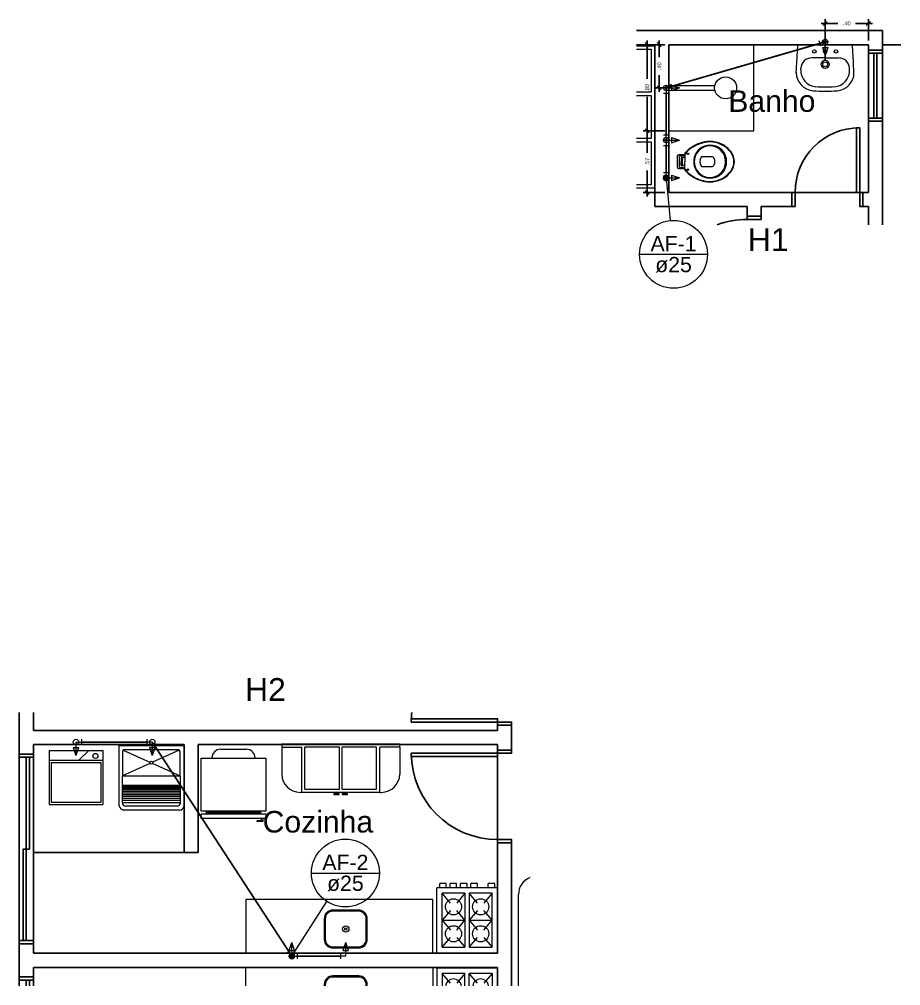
# Model space of a CAD drawing. Header units: inches. Extents: x -21 to 129, y -108 to 34.
# Drawn here: x -17.06 to -8.89, y -32.63 to -23.67 of the extents above; entities that cross this region are included whole.
import ezdxf

# ---------------------------------------------------------------- set-up
doc = ezdxf.new("R2010")
doc.units = ezdxf.units.IN
doc.header["$MEASUREMENT"] = 0
doc.linetypes.add('Dashed', pattern=[0.75, 0.5, -0.25])
for name, color, linetype, lineweight in [('AF-Colunas', 8, 'Continuous', 30), ('AF-Conexões detalhe', 8, 'Continuous', 20), ('AF-Indicação coluna', 5, 'Continuous', 20), ('AF-Textos coluna', 7, 'Continuous', 20), ('AF-Tubos detalhe', 170, 'Continuous', 30), ('DI-Detalhes', 6, 'Dashed', 30), ('xcota', 1, 'Continuous', 30), ('xEIXO', 3, 'Continuous', 30), ('XJANELAS E PORTAS', 4, 'Continuous', 30), ('xMOVEIS', 253, 'Continuous', 20), ('XPAREDE', 7, 'Continuous', 30), ('xPISO', 4, 'Continuous', 30), ('xTEXTO', 7, 'Continuous', 20)]:
    doc.layers.add(name, color=color, linetype=linetype, lineweight=lineweight)
doc.styles.add('Arial', font='arial.ttf')
doc.dimstyles.new('cota-25', dxfattribs={"dimtxt": 0.0375, "dimasz": 0.0375, "dimexe": 0.0375, "dimexo": 0.0375, "dimgap": 0.05, "dimtad": 0, "dimzin": 4, "dimdsep": 46, "dimtxsty": 'Arial', "dimblk": 'OBLIQUE', "dimcen": 0.0375, "dimdle": 0.0375, "dimclrd": 256, "dimclrt": 4, "dimadec": 0, "dimazin": 1, "dimtfac": 1, "dimtix": 1, "dimtofl": 0, "dimtmove": 0, "dimatfit": 3, "dimfxl": 0, "dimtolj": 1, "dimtzin": 0, "dimlwd": -1, "dimarcsym": 0})

# ---------------------------------------------------------------- blocks, each defined once
blk = doc.blocks.new('_Oblique')
at = {"color": 0, "linetype": 'ByBlock', "lineweight": -2}
blk.add_line((-0.5, -0.5), (0.5, 0.5), dxfattribs=at)
blk = doc.blocks.new('*D72')
at = {"layer": 'Defpoints', "color": 0, "transparency": 16777216}
for p in [(-11.0388, -23.9027), (-11.1273, -24.3032), (-11.0388, -24.3032)]:
    blk.add_point(p, dxfattribs=at)
at = {"layer": 'xcota', "color": 0, "lineweight": -2, "transparency": 16777216}
for p, q in [((-11.0763, -23.9027), (-11.1648, -23.9027)), ((-11.0763, -24.3032), (-11.1648, -24.3032))]:
    blk.add_line(p, q, dxfattribs=at)
at = {"layer": 'xcota', "transparency": 16777216}
for p, q in [((-11.1273, -23.8652), (-11.1273, -24.0201)), ((-11.1273, -24.3407), (-11.1273, -24.1857))]:
    blk.add_line(p, q, dxfattribs=at)
at = {"layer": 'xcota', "transparency": 16777216, "xscale": 0.0375, "yscale": 0.0375, "zscale": 0.0375}
for p, rotation in [((-11.1273, -23.9027), 90), ((-11.1273, -24.3032), 270)]:
    blk.add_blockref('_Oblique', p, dxfattribs=dict(at, rotation=rotation))
at = {"layer": 'xcota', "color": 4, "transparency": 16777216, "insert": (-11.1273, -24.1029), "char_height": 0.0375, "attachment_point": 5, "rotation": 90, "style": 'Arial'}
blk.add_mtext('\\A1;.40', dxfattribs=at)
blk = doc.blocks.new('*D73')
at = {"layer": 'Defpoints', "color": 0, "transparency": 16777216}
for p in [(-11.0388, -23.9027), (-11.2393, -24.7032), (-11.0388, -24.7032)]:
    blk.add_point(p, dxfattribs=at)
at = {"layer": 'xcota', "color": 0, "lineweight": -2, "transparency": 16777216}
for p, q in [((-11.0763, -23.9027), (-11.2768, -23.9027)), ((-11.0763, -24.7032), (-11.2768, -24.7032))]:
    blk.add_line(p, q, dxfattribs=at)
at = {"layer": 'xcota', "transparency": 16777216}
for p, q in [((-11.2393, -23.8652), (-11.2393, -24.2201)), ((-11.2393, -24.7407), (-11.2393, -24.3857))]:
    blk.add_line(p, q, dxfattribs=at)
at = {"layer": 'xcota', "transparency": 16777216, "xscale": 0.0375, "yscale": 0.0375, "zscale": 0.0375}
for p, rotation in [((-11.2393, -23.9027), 90), ((-11.2393, -24.7032), 270)]:
    blk.add_blockref('_Oblique', p, dxfattribs=dict(at, rotation=rotation))
at = {"layer": 'xcota', "color": 4, "transparency": 16777216, "insert": (-11.2393, -24.3029), "char_height": 0.0375, "attachment_point": 5, "rotation": 90, "style": 'Arial'}
blk.add_mtext('\\A1;.80', dxfattribs=at)
blk = doc.blocks.new('*D74')
at = {"layer": 'Defpoints', "color": 0, "transparency": 16777216}
for p in [(-11.2393, -24.7032), (-11.0388, -24.7032), (-11.0388, -25.2732)]:
    blk.add_point(p, dxfattribs=at)
at = {"layer": 'xcota', "color": 0, "lineweight": -2, "transparency": 16777216}
for p, q in [((-11.0763, -24.7032), (-11.2768, -24.7032)), ((-11.0763, -25.2732), (-11.2768, -25.2732))]:
    blk.add_line(p, q, dxfattribs=at)
at = {"layer": 'xcota', "transparency": 16777216}
for p, q in [((-11.2393, -24.6657), (-11.2393, -24.9053)), ((-11.2393, -25.3107), (-11.2393, -25.071))]:
    blk.add_line(p, q, dxfattribs=at)
at = {"layer": 'xcota', "transparency": 16777216, "xscale": 0.0375, "yscale": 0.0375, "zscale": 0.0375}
for p, rotation in [((-11.2393, -24.7032), 90), ((-11.2393, -25.2732), 270)]:
    blk.add_blockref('_Oblique', p, dxfattribs=dict(at, rotation=rotation))
at = {"layer": 'xcota', "color": 4, "transparency": 16777216, "insert": (-11.2393, -24.9882), "char_height": 0.0375, "attachment_point": 5, "rotation": 90, "style": 'Arial'}
blk.add_mtext('\\A1;.57', dxfattribs=at)
blk = doc.blocks.new('*D75')
at = {"layer": 'Defpoints', "color": 0, "transparency": 16777216}
for p in [(-9.589, -23.7051), (-9.589, -23.9027), (-9.1883, -23.9027)]:
    blk.add_point(p, dxfattribs=at)
at = {"layer": 'xcota', "transparency": 16777216}
for p, q in [((-9.6265, -23.7051), (-9.4715, -23.7051)), ((-9.1508, -23.7051), (-9.3059, -23.7051))]:
    blk.add_line(p, q, dxfattribs=at)
at = {"layer": 'xcota', "color": 0, "lineweight": -2, "transparency": 16777216}
for p, q in [((-9.589, -23.8652), (-9.589, -23.6676)), ((-9.1883, -23.8652), (-9.1883, -23.6676))]:
    blk.add_line(p, q, dxfattribs=at)
at = {"layer": 'xcota', "transparency": 16777216, "xscale": 0.0375, "yscale": 0.0375, "zscale": 0.0375, "rotation": 180}
blk.add_blockref('_Oblique', (-9.589, -23.7051), dxfattribs=at)
at = {"layer": 'xcota', "transparency": 16777216, "xscale": 0.0375, "yscale": 0.0375, "zscale": 0.0375}
blk.add_blockref('_Oblique', (-9.1883, -23.7051), dxfattribs=at)
at = {"layer": 'xcota', "color": 4, "transparency": 16777216, "insert": (-9.3887, -23.7051), "char_height": 0.0375, "attachment_point": 5, "style": 'Arial'}
blk.add_mtext('\\A1;.40', dxfattribs=at)

msp = doc.modelspace()

# ---------------------------------------------------------------- linework, layer by layer
at = {"layer": 'AF-Colunas', "linetype": 'Continuous', "const_width": 0.025}
for points in [[(-11.0513, -25.1382, 1), (-11.0763, -25.1382, 1)], [(-14.5236, -32.3555, 1), (-14.5486, -32.3555, 1)]]:
    msp.add_lwpolyline(points, format="xyb", close=True, dxfattribs=at)
at = {"layer": 'AF-Colunas', "linetype": 'Continuous'}
for centre in [(-11.0638, -25.1382), (-14.5361, -32.3555)]:
    msp.add_circle(centre, 0.025, dxfattribs=at)
at = {"layer": 'AF-Conexões detalhe', "linetype": 'Continuous'}
for p, q in [((-9.6301, -23.9155), (-9.644, -23.8675)), ((-9.589, -23.8777), (-9.6371, -23.8915)), ((-9.6138, -23.9277), (-9.5638, -23.9277)), ((-9.6138, -23.9277), (-9.5888, -24.0027)), ((-9.5888, -23.8777), (-9.5888, -24.0027)), ((-9.5638, -23.9277), (-9.5888, -24.0027)), ((-11.0638, -24.3032), (-11.0158, -24.2893)), ((-11.0227, -24.2653), (-11.0089, -24.3133)), ((-11.0138, -24.2782), (-11.0138, -24.3282)), ((-11.0138, -24.2782), (-10.9388, -24.3032)), ((-11.0895, -24.3532), (-11.0395, -24.3532)), ((-11.0638, -24.3032), (-11.0638, -24.3532)), ((-11.0638, -24.3032), (-10.9388, -24.3032)), ((-11.0138, -24.3282), (-10.9388, -24.3032)), ((-11.0895, -24.7382), (-11.0395, -24.7382)), ((-11.0638, -24.7882), (-11.0638, -24.7382)), ((-11.0638, -24.7882), (-11.0638, -24.8382)), ((-11.0638, -24.7882), (-10.9388, -24.7882)), ((-11.0138, -24.7632), (-11.0138, -24.8132)), ((-11.0138, -24.7632), (-10.9388, -24.7882)), ((-11.0138, -24.8132), (-10.9388, -24.7882)), ((-11.0881, -24.8382), (-11.0381, -24.8382)), ((-11.0881, -25.0882), (-11.0381, -25.0882)), ((-11.0638, -25.1382), (-11.0638, -25.0882)), ((-11.0638, -25.1382), (-10.9388, -25.1382)), ((-11.0138, -25.1132), (-11.0138, -25.1632)), ((-11.0138, -25.1132), (-10.9388, -25.1382)), ((-11.0138, -25.1632), (-10.9388, -25.1382)), ((-16.5385, -30.3706), (-16.4885, -30.3706)), ((-16.5385, -30.3706), (-16.5385, -30.4956)), ((-16.4885, -30.3456), (-16.4885, -30.3956)), ((-15.8805, -30.3456), (-15.8805, -30.3956)), ((-15.8305, -30.3706), (-15.8805, -30.3706)), ((-15.8305, -30.3706), (-15.8032, -30.4125)), ((-15.8305, -30.3706), (-15.8305, -30.4956)), ((-16.5643, -30.4206), (-16.5143, -30.4206)), ((-16.5643, -30.4206), (-16.5385, -30.4956)), ((-16.5143, -30.4206), (-16.5385, -30.4956)), ((-15.8552, -30.4206), (-15.8052, -30.4206)), ((-15.8552, -30.4206), (-15.8305, -30.4956)), ((-15.8052, -30.4206), (-15.8305, -30.4956)), ((-15.7822, -30.3988), (-15.8241, -30.4261)), ((-14.5611, -32.3056), (-14.5361, -32.2306)), ((-14.5611, -32.3056), (-14.5361, -32.2306)), ((-14.5361, -32.3556), (-14.5361, -32.2306)), ((-14.5111, -32.3056), (-14.5361, -32.2306)), ((-14.5361, -32.3556), (-14.5361, -32.2306)), ((-14.5111, -32.3056), (-14.5361, -32.2306)), ((-14.06, -32.3056), (-14.036, -32.2306)), ((-14.036, -32.3556), (-14.036, -32.2306)), ((-14.01, -32.3056), (-14.036, -32.2306)), ((-14.5843, -32.3274), (-14.5424, -32.3001)), ((-14.5361, -32.3556), (-14.5634, -32.3137)), ((-14.5611, -32.3056), (-14.5111, -32.3056)), ((-14.5611, -32.3056), (-14.5111, -32.3056)), ((-14.5361, -32.3556), (-14.4861, -32.3556)), ((-14.4861, -32.3306), (-14.4861, -32.3806)), ((-14.086, -32.3306), (-14.086, -32.3806)), ((-14.036, -32.3556), (-14.086, -32.3556)), ((-14.06, -32.3056), (-14.01, -32.3056))]:
    msp.add_line(p, q, dxfattribs=at)
for centre in [(-9.589, -23.8777), (-9.589, -23.8777), (-11.0638, -24.3032), (-11.0638, -24.3032), (-11.0638, -24.3032), (-11.0638, -24.3032), (-11.0638, -24.7882), (-11.0638, -24.7882), (-11.0638, -25.1382), (-11.0638, -25.1382), (-11.0638, -25.1382), (-16.5385, -30.3706), (-16.5385, -30.3706), (-15.8305, -30.3706), (-15.8305, -30.3706), (-15.8305, -30.3706), (-14.5361, -32.3556), (-14.5361, -32.3556), (-14.5361, -32.3556), (-14.5361, -32.3556), (-14.5361, -32.3556)]:
    msp.add_circle(centre, 0.025, dxfattribs=at)
at = {"layer": 'AF-Indicação coluna'}
for p, q in [((-11.0638, -25.1382), (-11.0257, -25.5334)), ((-11.3104, -25.847), (-10.6804, -25.847)), ((-14.3541, -31.5857), (-13.7241, -31.5857)), ((-14.536, -32.3555), (-14.21, -31.8504))]:
    msp.add_line(p, q, dxfattribs=at)
for centre in [(-10.9954, -25.847), (-14.0391, -31.5857)]:
    msp.add_circle(centre, 0.315, dxfattribs=at)
at = {"layer": 'AF-Tubos detalhe'}
for p, q in [((-11.0158, -24.2893), (-9.6371, -23.8915)), ((-11.0638, -24.7382), (-11.0638, -24.3532)), ((-11.0638, -25.0882), (-11.0638, -24.8382)), ((-15.8805, -30.3706), (-16.4885, -30.3706)), ((-14.5634, -32.3137), (-15.8032, -30.4125)), ((-14.5361, -32.3555), (-14.5361, -32.3556)), ((-14.4861, -32.3556), (-14.086, -32.3556))]:
    msp.add_line(p, q, dxfattribs=at)
at = {"layer": 'xEIXO'}
for p, q in [((-9.5888, -24.0477), (-9.5888, -23.8062)), ((-11.0638, -24.3032), (-9.5888, -23.8777)), ((-9.6138, -23.8777), (-9.5638, -23.8777)), ((-9.5888, -23.9027), (-9.5888, -23.8527)), ((-11.0638, -24.3282), (-11.0638, -24.2782)), ((-11.0888, -24.3032), (-11.0388, -24.3032)), ((-11.0888, -24.7882), (-11.0388, -24.7882)), ((-11.0638, -24.8132), (-11.0638, -24.7632)), ((-11.0888, -25.1382), (-11.0388, -25.1382)), ((-11.0638, -25.1632), (-11.0638, -25.1132))]:
    msp.add_line(p, q, dxfattribs=at)
at = {"layer": 'XJANELAS E PORTAS'}
for p, q in [((-9.1883, -23.9827), (-9.1883, -24.5832)), ((-9.0583, -23.9827), (-9.0583, -24.5832)), ((-17.064, -30.5126), (-17.064, -32.2131)), ((-16.934, -30.5126), (-16.934, -32.2131)), ((-17.064, -32.5781), (-17.064, -32.6306)), ((-16.934, -32.5781), (-16.934, -32.6306))]:
    msp.add_line(p, q, dxfattribs=at)
for points in [[(-9.0583, -23.9527), (-9.0583, -23.9827), (-9.1883, -23.9827), (-9.1883, -23.9527)], [(-9.1883, -24.6132), (-9.1883, -24.5832), (-9.0583, -24.5832), (-9.0583, -24.6132)], [(-9.8983, -25.2732), (-9.8683, -25.2732), (-9.8683, -25.4032), (-9.8983, -25.4032)], [(-9.2383, -25.4032), (-9.2683, -25.4032), (-9.2683, -25.2732), (-9.2383, -25.2732)], [(-10.3133, -25.4932), (-10.3133, -25.5232), (-10.1833, -25.5232), (-10.1833, -25.4932)], [(-12.498, -30.2151), (-12.498, -30.1851), (-12.628, -30.1851), (-12.628, -30.2151)], [(-12.498, -30.4451), (-12.498, -30.4751), (-12.628, -30.4751), (-12.628, -30.4451)], [(-17.064, -30.4826), (-17.064, -30.5126), (-16.934, -30.5126), (-16.934, -30.4826)], [(-12.628, -31.3051), (-12.628, -31.2751), (-12.498, -31.2751), (-12.498, -31.3051)], [(-16.934, -32.2431), (-16.934, -32.2131), (-17.064, -32.2131), (-17.064, -32.2431)], [(-17.064, -32.5481), (-17.064, -32.5781), (-16.934, -32.5781), (-16.934, -32.5481)], [(-16.969, -32.6306), (-16.969, -32.5781), (-16.999, -32.5781), (-16.999, -32.6306)]]:
    msp.add_lwpolyline(points, dxfattribs=at)
for points in [[(-9.1383, -23.9827), (-9.1383, -24.5832), (-9.1083, -24.5832), (-9.1083, -23.9827), (-9.1383, -23.9827), (-9.1383, -23.9827)], [(-9.2683, -25.2732), (-9.2983, -25.2732), (-9.2983, -24.6732), (-9.2683, -24.6732), (-9.2683, -25.2732), (-9.2683, -25.2732)], [(-12.628, -30.1851), (-12.628, -30.1551), (-13.4285, -30.1551), (-13.4285, -30.1851), (-12.628, -30.1851), (-12.628, -30.1851)], [(-16.999, -30.5126), (-16.999, -31.3631), (-16.969, -31.3631), (-16.969, -30.5126), (-16.999, -30.5126), (-16.999, -30.5126)], [(-12.628, -30.4751), (-12.628, -30.5051), (-13.4285, -30.5051), (-13.4285, -30.4751), (-12.628, -30.4751), (-12.628, -30.4751)], [(-17.029, -31.3631), (-17.029, -32.2131), (-16.999, -32.2131), (-16.999, -31.3631), (-17.029, -31.3631), (-17.029, -31.3631)]]:
    msp.add_lwpolyline(points, close=True, dxfattribs=at)
for centre, radius, start, end in [((-9.2683, -25.2732), 0.6001, 90, 180), ((-10.3133, -26.3232), 0.8001, 90, 110.38727), ((-12.628, -30.1851), 0.8001, 173.57756, 180)]:
    msp.add_arc(centre, radius, start, end, dxfattribs=at)
at = {"layer": 'XJANELAS E PORTAS', "color": 6, "linetype": 'Continuous'}
msp.add_arc((-12.628, -30.4751), 0.8001, 180, 270, dxfattribs=at)
at = {"layer": 'xMOVEIS'}
for p, q in [((-10.2508, -24.7032), (-10.2508, -23.9027)), ((-9.8508, -24.0652), (-9.8433, -23.9097)), ((-9.8383, -23.9052), (-9.5888, -23.9052)), ((-9.3398, -23.9052), (-9.5888, -23.9052)), ((-9.3268, -24.0652), (-9.3348, -23.9097)), ((-9.5988, -23.9652), (-9.5788, -23.9652)), ((-9.5888, -23.9552), (-9.5888, -23.9752)), ((-9.8563, -24.1697), (-9.8508, -24.0652)), ((-9.5888, -24.0252), (-9.7138, -24.0252)), ((-9.5888, -24.0252), (-9.4638, -24.0252)), ((-9.3213, -24.1697), (-9.3268, -24.0652)), ((-9.8563, -24.1612), (-9.8563, -24.1697)), ((-9.8148, -24.1347), (-9.8138, -24.1197)), ((-9.3633, -24.1347), (-9.3638, -24.1197)), ((-10.6133, -24.2832), (-11.0388, -24.2832)), ((-11.0388, -24.3232), (-10.6133, -24.3232)), ((-11.0388, -24.7032), (-10.2508, -24.7032)), ((-10.8903, -24.9137), (-10.8903, -24.9187)), ((-10.9603, -24.9367), (-10.9603, -24.9882)), ((-10.9603, -24.9882), (-10.9603, -25.0397)), ((-10.8903, -24.9257), (-10.9483, -24.9257)), ((-10.9418, -24.9432), (-10.9418, -24.9882)), ((-10.9418, -24.9882), (-10.9418, -25.0332)), ((-10.8903, -24.9357), (-10.9343, -24.9357)), ((-10.9253, -24.9567), (-10.9253, -24.9882)), ((-10.9253, -25.0197), (-10.9253, -24.9882)), ((-10.9138, -24.9527), (-10.9138, -24.9882)), ((-10.9138, -24.9882), (-10.9138, -25.0237)), ((-10.8983, -24.9522), (-10.9093, -24.9522)), ((-10.8903, -24.9187), (-10.8903, -24.9257)), ((-10.8903, -24.9257), (-10.8903, -24.9882)), ((-10.8903, -25.0507), (-10.8903, -24.9882)), ((-10.6403, -24.9437), (-10.7363, -24.9437)), ((-10.9483, -25.0507), (-10.8903, -25.0507)), ((-10.9343, -25.0407), (-10.8903, -25.0407)), ((-10.8983, -25.0242), (-10.9093, -25.0242)), ((-10.8903, -25.0507), (-10.8903, -25.0572)), ((-10.8903, -25.0572), (-10.8903, -25.0627)), ((-10.7363, -25.0327), (-10.6403, -25.0327)), ((-16.7885, -30.4491), (-16.7885, -30.9496)), ((-16.7885, -30.4491), (-16.2885, -30.4491)), ((-16.4205, -30.4491), (-16.5105, -30.5391)), ((-16.2885, -30.4491), (-16.2885, -30.9496)), ((-16.1375, -30.4021), (-15.5375, -30.4021)), ((-16.1375, -30.9641), (-16.1375, -30.4021)), ((-16.1005, -30.4461), (-15.8525, -30.5576)), ((-15.58, -30.4466), (-15.8275, -30.5576)), ((-15.5375, -30.4021), (-15.5375, -30.9651)), ((-15.197, -30.4381), (-14.9565, -30.4381)), ((-14.6295, -30.3876), (-13.535, -30.3876)), ((-14.6295, -30.3876), (-14.6295, -30.4176)), ((-14.6295, -30.4176), (-14.4445, -30.4176)), ((-14.6295, -30.4176), (-14.6295, -30.6676)), ((-14.4445, -30.8376), (-14.4445, -30.4176)), ((-14.4145, -30.8076), (-14.4145, -30.4176)), ((-14.0945, -30.4176), (-14.4145, -30.4176)), ((-14.0945, -30.8076), (-14.0945, -30.4176)), ((-14.07, -30.8076), (-14.07, -30.4176)), ((-13.75, -30.4176), (-14.07, -30.4176)), ((-13.75, -30.8076), (-13.75, -30.4176)), ((-13.535, -30.4176), (-13.72, -30.4176)), ((-13.72, -30.8376), (-13.72, -30.4176)), ((-13.535, -30.4176), (-13.535, -30.3876)), ((-13.535, -30.4176), (-13.535, -30.6676)), ((-16.7685, -30.5591), (-16.7685, -30.9296)), ((-16.3085, -30.5591), (-16.3085, -30.9296)), ((-15.377, -31.0111), (-15.377, -30.5211)), ((-15.377, -30.5211), (-14.7765, -30.5211)), ((-15.277, -30.5211), (-15.277, -30.5181)), ((-14.7765, -30.5211), (-14.7765, -31.0111)), ((-15.853, -30.5691), (-16.1075, -30.6831)), ((-15.827, -30.5691), (-15.5725, -30.6831)), ((-15.5725, -30.7746), (-16.1075, -30.7746)), ((-15.5725, -30.7846), (-16.1075, -30.7846)), ((-15.5725, -30.7946), (-16.1075, -30.7946)), ((-15.5725, -30.8046), (-16.1075, -30.8046)), ((-15.5725, -30.8146), (-16.1075, -30.8146)), ((-15.5725, -30.8296), (-16.1075, -30.8296)), ((-14.4145, -30.8076), (-14.0945, -30.8076)), ((-14.07, -30.8076), (-13.75, -30.8076)), ((-15.5725, -30.8446), (-16.1075, -30.8446)), ((-15.5725, -30.8596), (-16.1075, -30.8596)), ((-15.5725, -30.8746), (-16.1075, -30.8746)), ((-15.5725, -30.8946), (-16.1075, -30.8946)), ((-15.5725, -30.9146), (-16.1075, -30.9146)), ((-14.4445, -30.8376), (-14.4595, -30.8376)), ((-13.72, -30.8376), (-14.4445, -30.8376)), ((-13.72, -30.8376), (-13.705, -30.8376)), ((-16.7885, -30.9496), (-16.2885, -30.9496)), ((-16.7685, -30.9296), (-16.3085, -30.9296)), ((-15.5725, -30.9346), (-16.1075, -30.9346)), ((-15.5775, -31.0021), (-16.097, -31.0021)), ((-14.7765, -31.0111), (-15.377, -31.0111)), ((-15.327, -31.0411), (-15.327, -31.0111)), ((-14.8265, -31.0111), (-14.8265, -31.0411)), ((-14.7765, -31.0411), (-15.377, -31.0411)), ((-15.377, -31.0791), (-15.377, -31.0411)), ((-14.7765, -31.0791), (-15.377, -31.0791)), ((-14.8265, -31.0191), (-15.327, -31.0191)), ((-14.8265, -31.0261), (-15.327, -31.0261)), ((-14.8265, -31.0331), (-15.327, -31.0331)), ((-14.8565, -31.1091), (-14.8565, -31.0991)), ((-14.8565, -31.0991), (-14.8165, -31.0991)), ((-14.8165, -31.0991), (-14.8165, -31.0791)), ((-14.8065, -31.0791), (-14.8065, -31.1091)), ((-14.7765, -31.0411), (-14.7765, -31.0791)), ((-14.8065, -31.1091), (-14.8565, -31.1091)), ((-12.6285, -31.7241), (-13.1925, -31.7241)), ((-13.1925, -32.3246), (-13.1925, -31.7241)), ((-13.1645, -31.7241), (-13.1645, -31.6841)), ((-13.1045, -31.6841), (-13.1645, -31.6841)), ((-13.1045, -31.7241), (-13.1045, -31.6841)), ((-13.008, -31.6841), (-13.068, -31.6841)), ((-13.068, -31.7241), (-13.068, -31.6841)), ((-13.008, -31.7241), (-13.008, -31.6841)), ((-12.911, -31.6841), (-12.971, -31.6841)), ((-12.971, -31.7241), (-12.971, -31.6841)), ((-12.911, -31.7241), (-12.911, -31.6841)), ((-12.8745, -31.7241), (-12.8745, -31.6841)), ((-12.8145, -31.6841), (-12.8745, -31.6841)), ((-12.8145, -31.7241), (-12.8145, -31.6841)), ((-12.6535, -31.6841), (-12.7135, -31.6841)), ((-12.7135, -31.7241), (-12.7135, -31.6841)), ((-12.6535, -31.7241), (-12.6535, -31.6841)), ((-12.6285, -32.3246), (-12.6285, -31.7241)), ((-13.1425, -32.2741), (-13.1425, -31.7741)), ((-12.9305, -31.7741), (-13.1425, -31.7741)), ((-13.0655, -31.8651), (-13.1425, -31.7741)), ((-12.9305, -31.7741), (-13.007, -31.8651)), ((-12.9305, -31.7741), (-12.9305, -32.2741)), ((-12.6785, -31.7741), (-12.8905, -31.7741)), ((-12.8905, -31.7741), (-12.8905, -32.2741)), ((-12.8135, -31.8651), (-12.8905, -31.7741)), ((-12.6785, -31.7741), (-12.7555, -31.8651)), ((-12.6785, -32.2741), (-12.6785, -31.7741)), ((-12.4335, -32.6306), (-12.4335, -31.7851)), ((-13.228, -31.8306), (-14.9615, -31.8306)), ((-14.9615, -31.8306), (-14.9615, -32.3306)), ((-13.228, -32.3306), (-13.228, -31.8306)), ((-13.916, -31.9301), (-14.156, -31.9301)), ((-13.916, -31.9401), (-14.156, -31.9401)), ((-13.0655, -31.9336), (-13.1425, -32.0241)), ((-12.9305, -32.0241), (-13.007, -31.9336)), ((-12.8135, -31.9336), (-12.8905, -32.0241)), ((-12.6785, -32.0241), (-12.7555, -31.9336)), ((-14.236, -32.0101), (-14.236, -32.2001)), ((-14.226, -32.0101), (-14.226, -32.2001)), ((-13.846, -32.2001), (-13.846, -32.0101)), ((-13.836, -32.2001), (-13.836, -32.0101)), ((-13.1425, -32.0241), (-12.9305, -32.0241)), ((-13.1425, -32.0241), (-13.0655, -32.1151)), ((-13.007, -32.1151), (-12.9305, -32.0241)), ((-12.8905, -32.0241), (-12.6785, -32.0241)), ((-12.8905, -32.0241), (-12.8135, -32.1151)), ((-12.7555, -32.1151), (-12.6785, -32.0241)), ((-13.1425, -32.2741), (-13.0655, -32.1836)), ((-13.007, -32.1836), (-12.9305, -32.2741)), ((-12.8905, -32.2741), (-12.8135, -32.1836)), ((-12.7555, -32.1836), (-12.6785, -32.2741)), ((-14.156, -32.2701), (-13.916, -32.2701)), ((-14.156, -32.2801), (-13.916, -32.2801)), ((-13.1925, -32.3246), (-12.6285, -32.3246)), ((-13.1425, -32.2741), (-12.9305, -32.2741)), ((-12.8905, -32.2741), (-12.6785, -32.2741)), ((-14.9615, -32.6306), (-14.9615, -32.4606)), ((-13.228, -32.4606), (-13.228, -32.6306)), ((-13.192, -32.4676), (-13.192, -32.6306)), ((-12.6285, -32.4676), (-13.192, -32.4676)), ((-13.142, -32.5176), (-13.142, -32.6306)), ((-12.9305, -32.5176), (-13.142, -32.5176)), ((-13.0655, -32.6081), (-13.142, -32.5176)), ((-12.9305, -32.5176), (-13.007, -32.6081)), ((-12.9305, -32.6306), (-12.9305, -32.5176)), ((-12.6785, -32.5176), (-12.8905, -32.5176)), ((-12.8905, -32.6306), (-12.8905, -32.5176)), ((-12.8135, -32.6081), (-12.8905, -32.5176)), ((-12.6785, -32.5176), (-12.755, -32.6081)), ((-12.6785, -32.5176), (-12.6785, -32.6306)), ((-12.6285, -32.4676), (-12.6285, -32.6306)), ((-14.236, -32.6206), (-14.236, -32.6306)), ((-14.226, -32.6206), (-14.226, -32.6306)), ((-13.916, -32.5406), (-14.156, -32.5406)), ((-13.916, -32.5506), (-14.156, -32.5506)), ((-13.846, -32.6306), (-13.846, -32.6206)), ((-13.836, -32.6306), (-13.836, -32.6206))]:
    msp.add_line(p, q, dxfattribs=at)
for points in [[(-11.3388, -23.9137), (-11.1723, -23.9137), (-11.1723, -25.2337), (-11.3388, -25.2337)], [(-11.3388, -23.9437), (-11.2023, -23.9437), (-11.2023, -24.3437), (-11.3388, -24.3437)], [(-11.3388, -24.3737), (-11.2023, -24.3737), (-11.2023, -24.7737), (-11.3388, -24.7737)], [(-11.3388, -24.8037), (-11.2023, -24.8037), (-11.2023, -25.2037), (-11.3388, -25.2037)], [(-16.1075, -30.4586), (-16.1075, -30.6831)], [(-16.1075, -30.6831), (-15.5725, -30.6831), (-15.5725, -30.4591)], [(-15.5875, -30.4431), (-16.0935, -30.4431)], [(-16.7885, -30.5391), (-16.2885, -30.5391)], [(-16.7685, -30.5591), (-16.3085, -30.5591)], [(-16.1075, -30.6831), (-15.5725, -30.6831), (-15.5725, -30.9401)], [(-16.1075, -30.9356), (-16.1075, -30.6831)], [(-15.596, -30.9646), (-16.078, -30.9646)]]:
    msp.add_lwpolyline(points, dxfattribs=at)
for points in [[(-14.147, -30.8476), (-14.147, -30.8576), (-14.097, -30.8576), (-14.097, -30.8476), (-14.147, -30.8476), (-14.147, -30.8476)], [(-14.07, -30.8476), (-14.07, -30.8576), (-14.02, -30.8576), (-14.02, -30.8476), (-14.07, -30.8476), (-14.07, -30.8476)]]:
    msp.add_lwpolyline(points, close=True, dxfattribs=at)
for centre, radius in [((-9.6888, -23.9652), 0.016), ((-9.5888, -23.9652), 0.016), ((-9.4888, -23.9652), 0.016), ((-9.5888, -24.0852), 0.0375), ((-9.5888, -24.0852), 0.0225), ((-10.5128, -24.3032), 0.1023), ((-10.8603, -24.9152), 0.0075), ((-10.8603, -25.0612), 0.0075), ((-16.358, -30.5001), 0.0235), ((-15.84, -30.5631), 0.014), ((-13.0365, -31.8991), 0.075), ((-12.7845, -31.8991), 0.075), ((-14.036, -32.1051), 0.03), ((-13.0365, -32.1491), 0.075), ((-12.7845, -32.1491), 0.075), ((-14.036, -32.1051), 0.01)]:
    msp.add_circle(centre, radius, dxfattribs=at)
for centre, radius, start, end in [((-9.8383, -23.9102), 0.005, 90, 177.058), ((-9.3398, -23.9102), 0.005, 2.9418, 90), ((-9.7138, -24.1252), 0.1, 90, 177.058), ((-9.4638, -24.1252), 0.1, 2.9418, 90), ((-9.6863, -24.1612), 0.17, 180, 265.302), ((-9.6648, -24.1427), 0.15, 177.058, 266.284), ((-9.5128, -24.1427), 0.15, 273.716, 2.9418), ((-9.4913, -24.1612), 0.17, 274.698, 0), ((-9.5888, -22.9742), 1.3606, 265.302, 270), ((-9.5888, -22.9742), 1.3206, 266.284, 270), ((-9.5888, -22.9742), 1.3206, 270, 273.716), ((-9.5888, -22.9742), 1.3606, 270, 274.698), ((-10.6418, -25.1337), 0.3353, 105.252, 124.152), ((-10.6418, -25.1337), 0.3308, 97.2935, 124.15), ((-10.6598, -25.0432), 0.2433, 82.9547, 106.762), ((-10.6598, -25.0432), 0.2388, 82.9494, 95.7593), ((-10.6583, -25.0482), 0.2435, 58.9326, 83.5222), ((-10.6583, -25.0482), 0.248, 58.9269, 83.517), ((-10.8803, -24.9132), 0.0102, 134.756, 181.691), ((-10.8808, -24.9197), 0.00945, 141.348, 173.012), ((-10.6488, -25.1202), 0.316, 124.464, 139.245), ((-10.6488, -25.1202), 0.3205, 124.462, 138.052), ((-10.6538, -24.9887), 0.1544, 119.656, 179.751), ((-10.6578, -24.9877), 0.1456, 119.911, 180.112), ((-10.6583, -24.9877), 0.1452, 78.9336, 119.805), ((-10.6568, -24.9807), 0.1458, 79.5544, 120.298), ((-10.6573, -24.9862), 0.1437, 43.0736, 79.1921), ((-10.6573, -24.9912), 0.1566, 41.2224, 79.972), ((-10.6548, -24.9862), 0.1422, 359.336, 43.7716), ((-10.6558, -24.9877), 0.1533, 359.945, 40.6637), ((-10.6708, -25.0637), 0.2636, 38.1702, 58.3139), ((-10.6708, -25.0637), 0.2681, 38.1603, 58.3191), ((-10.5793, -24.9877), 0.1445, 359.872, 36.98), ((-10.5793, -24.9877), 0.149, 359.872, 36.9981), ((-10.9488, -24.9372), 0.0118, 88.701, 176.32), ((-10.9343, -24.9427), 0.00729, 88.275, 181.725), ((-10.9188, -24.9562), 0.00666, 143.898, 182.043), ((-10.9198, -24.9567), 0.00592, 112.598, 136.064), ((-10.9178, -24.9632), 0.0131, 70.3418, 109.388), ((-10.9083, -24.9402), 0.0119, 245.98, 265.948), ((-10.8983, -24.9437), 0.00832, 272.015, 355.282), ((-10.6538, -24.9872), 0.1544, 180.249, 240.344), ((-10.6578, -24.9882), 0.1456, 179.888, 240.089), ((-10.6843, -24.9882), 0.0683, 139.312, 220.688), ((-10.6398, -24.9677), 0.0241, 23.5104, 90.8905), ((-10.6968, -24.9882), 0.0846, 339.222, 20.7777), ((-10.6548, -24.9897), 0.1422, 316.228, 0.66357), ((-10.6558, -24.9882), 0.1533, 319.336, 0.05475), ((-10.5793, -24.9882), 0.1445, 323.02, 0.12817), ((-10.5793, -24.9882), 0.149, 323.002, 0.12817), ((-10.9488, -25.0387), 0.0118, 183.68, 271.299), ((-10.9343, -25.0332), 0.00729, 178.275, 271.725), ((-10.9188, -25.0197), 0.00666, 177.957, 216.102), ((-10.9198, -25.0197), 0.00592, 223.936, 247.402), ((-10.9178, -25.0127), 0.0131, 250.612, 289.658), ((-10.9083, -25.0357), 0.0119, 94.0521, 114.02), ((-10.8983, -25.0322), 0.00832, 4.71802, 87.9851), ((-10.8803, -25.0627), 0.0102, 178.309, 225.244), ((-10.8808, -25.0562), 0.00945, 186.988, 218.652), ((-10.6488, -24.8557), 0.316, 220.755, 235.536), ((-10.6488, -24.8557), 0.3205, 221.948, 235.538), ((-10.6398, -25.0087), 0.0241, 269.109, 336.49), ((-10.6573, -24.9902), 0.1437, 280.808, 316.926), ((-10.6573, -24.9847), 0.1566, 280.028, 318.778), ((-10.6708, -24.9122), 0.2636, 301.686, 321.83), ((-10.6708, -24.9122), 0.2681, 301.681, 321.84), ((-10.6418, -24.8427), 0.3353, 235.848, 254.748), ((-10.6418, -24.8427), 0.3308, 235.85, 262.706), ((-10.6583, -24.9887), 0.1452, 240.195, 281.066), ((-10.6568, -24.9957), 0.1458, 239.702, 280.446), ((-10.6598, -24.9332), 0.2433, 253.238, 277.045), ((-10.6598, -24.9332), 0.2388, 264.241, 277.051), ((-10.6583, -24.9282), 0.2435, 276.478, 301.067), ((-10.6583, -24.9282), 0.248, 276.483, 301.073), ((-16.0895, -30.4606), 0.0177, 102.103, 173.884), ((-15.591, -30.4611), 0.0184, 7.01837, 80.5046), ((-15.197, -30.5181), 0.08, 90, 180), ((-14.9565, -30.5181), 0.08, 0, 90), ((-14.4595, -30.6676), 0.17, 180, 270), ((-13.705, -30.6676), 0.17, 270, 0), ((-16.09, -30.9536), 0.0488, 192.429, 261.603), ((-16.079, -30.9361), 0.0285, 177.073, 271.067), ((-15.6, -30.9376), 0.0273, 278.11, 354.315), ((-15.5775, -30.9621), 0.04, 270.092, 355.528), ((-12.265, -31.7851), 0.1687, 111.93474, 180), ((-14.156, -32.0101), 0.08, 90, 180), ((-14.156, -32.0101), 0.07, 90, 180), ((-13.916, -32.0101), 0.08, 0, 90), ((-13.916, -32.0101), 0.07, 0, 90), ((-14.156, -32.2001), 0.08, 180, 270), ((-14.156, -32.2001), 0.07, 180, 270), ((-13.916, -32.2001), 0.08, 270, 0), ((-13.916, -32.2001), 0.07, 270, 0), ((-14.156, -32.6206), 0.08, 90, 180), ((-14.156, -32.6206), 0.07, 90, 180), ((-13.916, -32.6206), 0.08, 0, 90), ((-13.916, -32.6206), 0.07, 0, 90), ((-13.0365, -32.6426), 0.075, 9.20553, 170.79447), ((-12.7845, -32.6426), 0.075, 9.20553, 170.79447)]:
    msp.add_arc(centre, radius, start, end, dxfattribs=at)
at = {"layer": 'XPAREDE'}
for p, q in [((-11.3388, -23.7727), (-9.0583, -23.7727)), ((-9.0583, -23.9527), (-9.0583, -23.7727)), ((-11.3388, -23.9027), (-11.1688, -23.9027)), ((-11.1688, -23.9027), (-11.1688, -25.4032)), ((-9.1883, -23.9027), (-11.0388, -23.9027)), ((-11.0388, -23.9027), (-11.0388, -25.2732)), ((-9.1883, -23.9027), (-9.1883, -23.9527)), ((-9.1883, -23.9527), (-9.0583, -23.9527)), ((-9.1883, -24.6132), (-9.1883, -25.2732)), ((-9.1883, -24.6132), (-9.0583, -24.6132)), ((-9.0583, -25.5732), (-9.0583, -24.6132)), ((-9.8983, -25.2732), (-11.0388, -25.2732)), ((-9.8983, -25.2732), (-9.8983, -25.4032)), ((-9.1883, -25.2732), (-9.2383, -25.2732)), ((-9.2383, -25.2732), (-9.2383, -25.4032)), ((-11.1688, -25.4032), (-10.3133, -25.4032)), ((-10.3133, -25.4032), (-10.3133, -25.4932)), ((-10.1833, -25.4932), (-10.1833, -25.4032)), ((-9.8983, -25.4032), (-10.1833, -25.4032)), ((-9.1883, -25.4032), (-9.2383, -25.4032)), ((-9.1883, -25.5732), (-9.1883, -25.4032)), ((-10.3133, -25.4932), (-10.1833, -25.4932)), ((-17.064, -30.4826), (-17.064, -30.0956)), ((-16.934, -30.0956), (-16.934, -30.2651)), ((-16.934, -30.2651), (-12.628, -30.2651)), ((-12.628, -30.2151), (-12.628, -30.2651)), ((-12.628, -30.2151), (-12.498, -30.2151)), ((-12.498, -30.4451), (-12.498, -30.2151)), ((-16.934, -30.3951), (-15.5335, -30.3951)), ((-16.934, -30.4826), (-16.934, -30.3951)), ((-15.5335, -30.3951), (-15.5335, -31.3956)), ((-12.628, -30.3951), (-15.4035, -30.3951)), ((-15.4035, -30.3951), (-15.4035, -31.3956)), ((-12.628, -30.4451), (-12.628, -30.3951)), ((-12.628, -30.4451), (-12.498, -30.4451)), ((-16.934, -30.4826), (-17.064, -30.4826)), ((-12.628, -32.3306), (-12.628, -31.3051)), ((-12.628, -31.3051), (-12.498, -31.3051)), ((-12.498, -32.6306), (-12.498, -31.3051)), ((-15.5335, -31.3956), (-15.4035, -31.3956)), ((-16.934, -32.2431), (-17.064, -32.2431)), ((-17.064, -32.5481), (-17.064, -32.2431)), ((-16.934, -32.3306), (-16.934, -32.2431)), ((-16.934, -32.3306), (-12.628, -32.3306)), ((-16.934, -32.4606), (-12.628, -32.4606)), ((-16.934, -32.5481), (-16.934, -32.4606)), ((-12.628, -32.6306), (-12.628, -32.4606)), ((-16.934, -32.5481), (-17.064, -32.5481))]:
    msp.add_line(p, q, dxfattribs=at)
at = {"layer": 'xPISO'}
for p, q in [((-9.0583, -23.9027), (-8.8883, -23.9027)), ((-9.1883, -25.2732), (-9.8983, -25.2732)), ((-12.628, -31.2751), (-12.628, -30.4751)), ((-15.5335, -31.3956), (-16.934, -31.3956))]:
    msp.add_line(p, q, dxfattribs=at)

# ---------------------------------------------------------------- texts
at = {"layer": 'AF-Textos coluna', "char_height": 0.1412, "attachment_point": 8, "line_spacing_factor": 0.798, "style": 'Arial'}
for s, insert, width in [('AF-1', (-10.9952, -25.8187), 0.442367), ('ø25', (-10.9952, -26.0167), 0.351701), ('AF-2', (-14.0393, -31.5574), 0.623697), ('ø25', (-14.0393, -31.7549), 0.351701)]:
    msp.add_mtext(s, dxfattribs=dict(at, insert=insert, width=width))
at = {"layer": 'DI-Detalhes', "char_height": 0.2118, "width": 0.408957, "attachment_point": 8, "line_spacing_factor": 0.798, "style": 'Arial'}
for s, insert in [('H1', (-10.117, -25.8168)), ('H2', (-14.781, -29.9897))]:
    msp.add_mtext(s, dxfattribs=dict(at, insert=insert))
at = {"layer": 'xTEXTO', "char_height": 0.20003, "attachment_point": 8, "line_spacing_factor": 0.798, "style": 'Arial'}
for s, insert, width in [('Banho', (-10.0833, -24.5287), 1.081341), ('Cozinha', (-14.2942, -31.2129), 1.369211)]:
    msp.add_mtext(s, dxfattribs=dict(at, insert=insert, width=width))

# ---------------------------------------------------------------- dimensions: what is measured, and where the dimension line sits
at = {"layer": 'xcota'}
dim = msp.add_linear_dim(base=(-9.589, -23.7051), p1=(-9.1883, -23.9027), p2=(-9.589, -23.9027), dimstyle='cota-25', dxfattribs=at)
dim.commit()
dim.dimension.update_dxf_attribs({"geometry": '*D75', "text_midpoint": (-9.3887, -23.7051)})
for base, p1, p2, picture, middle in [((-11.2393, -24.7032), (-11.0388, -23.9027), (-11.0388, -24.7032), '*D73', (-11.2393, -24.3029)), ((-11.1273, -24.3032), (-11.0388, -23.9027), (-11.0388, -24.3032), '*D72', (-11.1273, -24.1029)), ((-11.2393, -24.7032), (-11.0388, -25.2732), (-11.0388, -24.7032), '*D74', (-11.2393, -24.9882))]:
    dim = msp.add_linear_dim(base=base, p1=p1, p2=p2, angle=90, dimstyle='cota-25', dxfattribs=at)
    dim.commit()
    dim.dimension.update_dxf_attribs({"geometry": picture, "text_midpoint": middle})

doc.saveas('drawing.dxf')
